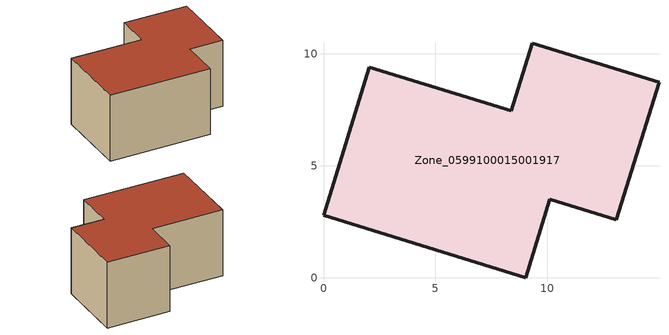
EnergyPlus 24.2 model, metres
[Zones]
Zone_0599100015001917
 floor ground (C_G): 10.11,3.5 9.03,0 0,2.79 2.05,9.4 8.38,7.45 9.32,10.47 14.98,8.72 13.07,2.6 z0.96
 wall outside (C_F): 9.03,0 10.11,3.5 13.07,2.6 14.98,8.72 9.32,10.47 8.38,7.45 2.05,9.4 0,2.79 9.03,0 z0.96:7.3
 roof outside (C_R): 10.11,3.5 13.07,2.6 14.98,8.72 9.32,10.47 8.38,7.45 2.05,9.4 0,2.79 9.03,0 z7.3
[BUILDING]
Pand.0599100015001917: North Axis=0; Terrain=City; Loads Convergence Tolerance Value=0.04; Temperature Convergence Tolerance Value=0.4; Solar Distribution=FullExterior; Maximum Number of Warmup Days=25; Minimum Number of Warmup Days=1
[Site:Location]
Rotterdam.The.Hague.AP_ZH_NLD Design_Conditions: Latitude=51.96; Longitude=4.45; Time Zone=1; Elevation=-4.5
[SITE:GROUNDTEMPERATURE:BUILDINGSURFACE]
18, 18, 18, 18, 18, 18, 18, 18, 18, 18, 18, 18
[MATERIAL] Thermal Absorptance=0.9; Solar Absorptance=0.7; Visible Absorptance=0.7
Name | Roughness | Thickness | Conductivity | Density | Specific Heat
G.D.1975-1991 | MediumSmooth | 0.15 | 0.288461 | 540 | 1210
F.D.1975-1991 | Rough | 0.3 | 0.230769 | 1920 | 840
R.D.1975-1991 | MediumRough | 0.2 | 0.153846 | 1500 | 1000
[CONSTRUCTION]
C_G: G.D.1975-1991
C_F: F.D.1975-1991
C_R: R.D.1975-1991
[ZONE]
Zone_0599100015001917: Type=1; Multiplier=1; Ceiling Height=Autocalculate; Volume=Autocalculate; Floor Area=autocalculate; Part of Total Floor Area=Yes
[ZONEINFILTRATION:DESIGNFLOWRATE]
Infil_Zone_0599100015001917: Zone or ZoneList or Space or SpaceList=Zone_0599100015001917; Schedule=AlwaysOn; Design Flow Rate Calculation Method=Flow/Area; Flow Rate per Floor Area=0.0042; Constant Term Coefficient=1; Temperature Term Coefficient=0; Velocity Term Coefficient=0; Velocity Squared Term Coefficient=0
[HVACTEMPLATE:ZONE:IDEALLOADSAIRSYSTEM]
Zone_0599100015001917: Maximum Heating Supply Air Temperature=50; Minimum Cooling Supply Air Temperature=13; Maximum Heating Supply Air Humidity Ratio=0.0156; Minimum Cooling Supply Air Humidity Ratio=0.0077; Heating Limit=NoLimit; Cooling Limit=NoLimit; Dehumidification Control Type=ConstantSensibleHeatRatio; Cooling Sensible Heat Ratio=0.7; Dehumidification Setpoint=60; Humidification Control Type=None; Humidification Setpoint=30; Outdoor Air Method=None; Outdoor Air Flow Rate per Person=0.00944; Outdoor Air Flow Rate per Zone Floor Area=0; Outdoor Air Flow Rate per Zone=0; Demand Controlled Ventilation Type=None; Outdoor Air Economizer Type=NoEconomizer; Heat Recovery Type=None; Sensible Heat Recovery Effectiveness=0.7; Latent Heat Recovery Effectiveness=0.65
[ZONECONTROL:THERMOSTAT]
ThermostatControl_Zone_0599100015001917: Zone or ZoneList=Zone_0599100015001917; Control Type Schedule=DualSetpointControlType; Control 1=Thermostat_Zone_0599100015001917; Temperature Difference Between Cutout And Setpoint=0
[THERMOSTATSETPOINT:DUALSETPOINT]
Thermostat_Zone_0599100015001917: Heating Setpoint Temperature Schedule=HeatingSetpoint_Zone_0599100015001917; Cooling Setpoint Temperature Schedule=CoolingSetpoint_Zone_0599100015001917
[SCHEDULE:COMPACT]
HeatingSetpoint_Zone_0599100015001917: Through: 12/31, For: AllDays, Until: 24:00, 21
CoolingSetpoint_Zone_0599100015001917: Through: 12/31, For: AllDays, Until: 24:00, 24
DualSetpointControlType: Through: 12/31, For: AllDays, Until: 24:00, 4
AlwaysOn: Through: 12/31, For: AllDays, Until: 24:00, 1
